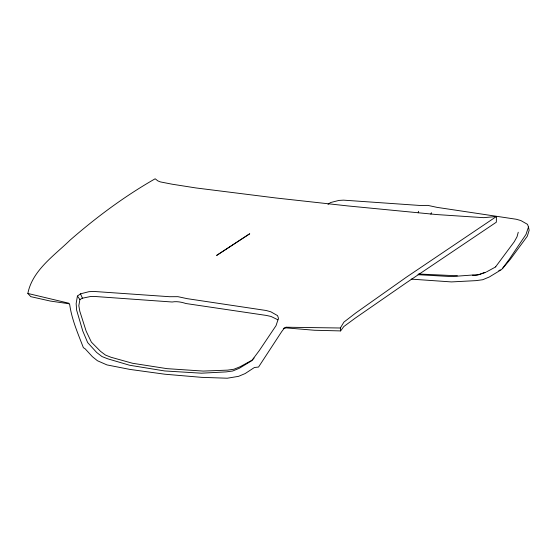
<?xml version="1.0" encoding="UTF-8"?>
<svg xmlns="http://www.w3.org/2000/svg" width="557" height="557" viewBox="0 0 557 557"><rect width="100%" height="100%" fill="white"/><g stroke="black" fill="none" stroke-linecap="round" stroke-linejoin="round"><path stroke-width="0.84" d="M68.971 303.746L50.255 301.045L30.795 296.658L27.85 293.455C32.355 270.354 54.314 255.51 70.105 240.116C96.521 217.091 124.698 196.168 155.159 178.783L157.923 180.928L160.479 181.93L172.162 184.207L195.96 187.946L275.903 197.979L347.826 205.93L436.688 214.563L483.678 217.662L496.412 216.513L496.329 222.201L406.185 282.872L355.22 318.144L343.822 326.548L340.606 330.914L314.427 330.252L285.657 327.843L284.105 328.205M77.416 296.059L76.149 303.551L76.629 310.103L82.756 330.969L87.672 342.611L96.66 352.47L101.959 356.543L107.759 358.819L129.558 365.239L164.642 370.948L201.481 373.19L226.065 371.902L232.749 370.997L239.357 368.247L251.687 360.748L259.346 350.492L276.035 325.65L278.486 318.291L277.56 315.624L270.855 311.816L266.302 310.521L187.124 298.649L177.934 296.672L169.648 296.714L93.541 291.422L88.904 291.701L80.507 293.838L77.416 296.059L79.909 299.527L78.822 305.647L79.797 311.238L86.168 331.185L91.39 342.123L100.504 351.321L105.419 355.039L110.954 357.246L132.51 363.261L166.982 368.65L203.214 371.08L227.541 370.133L233.919 369.242L240.081 366.75L252.502 359.933M418.23 212.774L418.572 211.27M518.254 232.241L517.007 236.816L514.285 241.717L495.639 266.81M328.017 204.349L330.489 202.574L338.879 200.429L343.523 200.151L419.623 205.442L427.915 205.401L437.106 207.378L516.283 219.256L520.837 220.551L527.535 224.36L528.468 227.019L526.017 234.386L509.328 259.221L501.669 269.477L489.338 276.975L482.724 279.732L476.04 280.631L451.462 281.919L411.198 279.12M430.881 214.173L431.403 212.69M340.606 330.914L340.341 328.003L343.927 322.099L355.749 312.978L406.248 277.282L496.412 216.513M285.657 327.843L286.068 327.224L340.341 328.003M286.068 327.224L284.23 328.275L281.758 331.519L258.539 367.042L254.41 367.509L245.15 373.566L238.535 376.344L227.291 378.217L201.745 377.354L164.886 374.22L129.823 369.402L106.958 364.912L97.44 360.741L92.399 356.682L85.124 348.793L83.376 347.679C77.987 333.594 71.804 319.627 69.695 304.561L68.734 303.196L27.85 293.455M253.031 359.3L254.089 358.04M502.484 268.662L510.414 259.186L527.249 236.321L529.15 230.285L528.468 227.019M498.828 270.667L500.29 269.867M486.379 271.983L495.793 266.859M79.909 299.527L82.422 298.204L90.526 296.519L94.871 296.477L172.176 302.005C176.639 301.142 181.617 302.089 185.927 303.523L266.455 315.45L271.05 316.473L277.957 319.822M484.987 272.61L478.929 274.559L451.274 276.585L417.994 274.685M485.634 272.241C481.325 273.202 477.091 276.516 472.517 275.2M283.332 328.386L284.23 328.275M457.381 275.799L418.488 274.002M80.507 293.838L82.422 298.204M217.912 254.577L216.61 255.447L249.738 233.759L217.912 254.577"/></g></svg>
